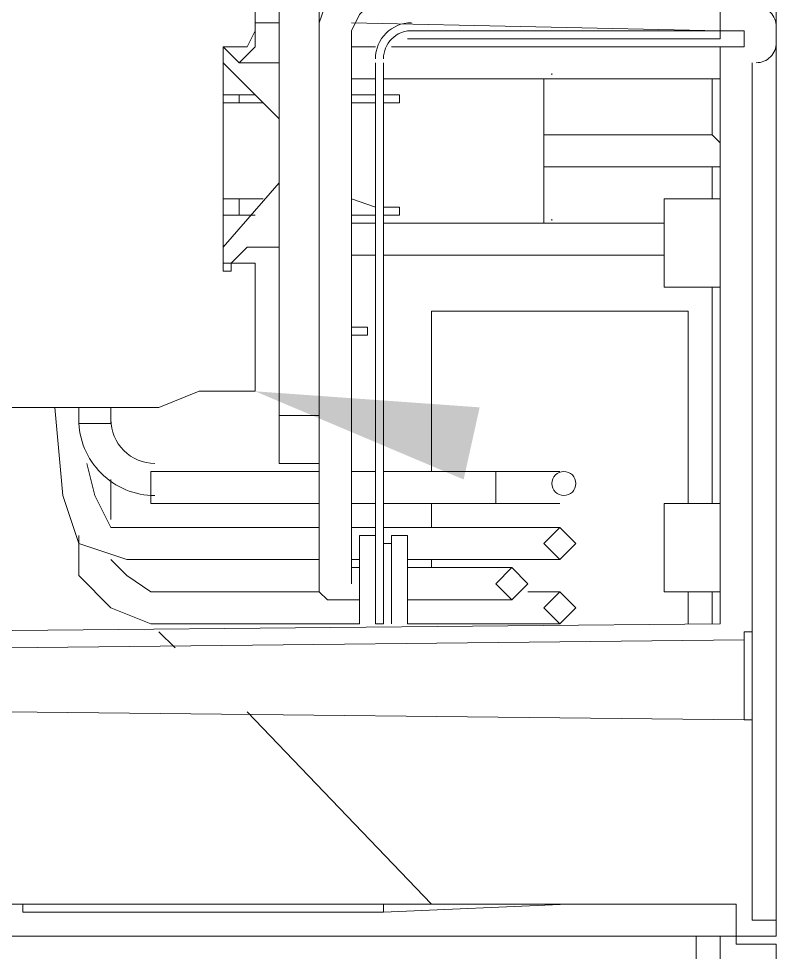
# Model space of a CAD drawing. Header units: millimetres. Extents: x 42 to 552, y 43 to 535.
# Drawn here: x 480.4389 to 480.5599, y 496.7759 to 496.925 of the extents above; entities that cross this region are included whole.
import ezdxf

# ---------------------------------------------------------------- set-up
doc = ezdxf.new("R2010")
doc.units = ezdxf.units.MM
doc.header["$LTSCALE"] = 0.75
doc.header["$MEASUREMENT"] = 0
doc.layers.add('PDF_0', color=7, linetype='Continuous')
doc.layers.add('PDF_Texto', color=7, linetype='Continuous')

msp = doc.modelspace()

# ---------------------------------------------------------------- linework, layer by layer
at = {"layer": 'PDF_0', "lineweight": 18}
for points in [[(480.4152732204848, 496.8270819480928), (480.5509205719422, 496.8283616400876), (480.5509205719422, 496.920499463719), (480.5547596479269, 496.920499463719), (480.5547596479269, 496.9230588477088), (480.5509205719422, 496.9230588477088), (480.5509205719422, 497.2327443104699)], [(480.5278861160346, 497.0343920512634), (480.5278861160346, 496.96272929955), (480.5278861160346, 496.9448136116217), (480.5266064240395, 496.9358557676575), (480.5227673480549, 496.9332963836679), (480.5189282720703, 496.9332963836679), (480.5010125841418, 496.9332963836679), (480.4920547401775, 496.9307369996781), (480.4882156641929, 496.9281776156882), (480.4869359721984, 496.9243385397036), (480.4869359721984, 496.8513960959955), (480.4869359721984, 496.8424382520312), (480.4869359721984, 496.8360397920568), (480.4869359721984, 496.833480408067), (480.4882156641929, 496.8322007160722), (480.4894953561879, 496.8322007160722), (480.4933344321726, 496.8322007160722)], [(480.4920547401775, 496.834760100062), (480.4920547401775, 496.8373194840516), (480.4920547401775, 496.844997636021), (480.4920547401775, 496.8590742479647), (480.4920547401775, 496.8885071638471), (480.4920547401775, 496.9192197717242), (480.4920547401775, 496.9230588477088), (480.4933344321726, 496.9256182316984), (480.4958938161622, 496.9281776156882), (480.4997328921468, 496.9281776156882), (480.5150891960857, 496.9281776156882), (480.5227673480549, 496.9281776156882), (480.5291658080291, 496.9320166916729), (480.5330048840137, 496.9384151516473), (480.5330048840137, 496.9460933036165), (480.5330048840137, 496.9755262194989), (480.5330048840137, 497.0343920512634)], [(480.5598784159065, 497.0279935912889), (480.5598784159065, 497.0254342072993), (480.5598784159065, 496.9230588477088), (480.5598784159065, 496.920499463719), (480.5598784159065, 496.7810130362769)], [(480.4869359721984, 496.9230588477088), (480.4869359721984, 496.9460933036165), (480.4805375122237, 496.9460933036165), (480.4805375122237, 496.8616336319545), (480.4869359721984, 496.8616336319545)], [(480.4766984362391, 496.9243385397036), (480.4805375122237, 496.9243385397036)], [(480.4869359721984, 496.9243385397036), (480.4869359721984, 496.9243385397036)], [(480.4920547401775, 496.9243385397036), (480.5509205719422, 496.9230588477088)], [(480.4715796682594, 496.920499463719), (480.4741390522495, 496.9179400797292), (480.4766984362391, 496.920499463719), (480.4766984362391, 496.9230588477088)], [(480.4920547401775, 496.920499463719), (480.4958938161622, 496.920499463719)], [(480.4984532001522, 496.920499463719), (480.5509205719422, 496.920499463719)], [(480.5560393399214, 496.9179400797292), (480.5560393399214, 496.8270819480928), (480.5547596479269, 496.8270819480928), (480.5547596479269, 496.8258022560977), (480.4370279843979, 496.8245225641029)], [(480.4715796682594, 496.9179400797292), (480.4805375122237, 496.9089822357649)], [(480.4715796682594, 496.9179400797292), (480.4715796682594, 496.9179400797292)], [(480.4754187442441, 496.9179400797292), (480.4805375122237, 496.9179400797292), (480.4754187442441, 496.9179400797292), (480.4741390522495, 496.9179400797292)], [(480.4920547401775, 496.9153806957394), (480.4958938161622, 496.9153806957394)], [(480.4971735081572, 496.9153806957394), (480.5509205719422, 496.9153806957394)], [(480.5227673480549, 496.8923462398315), (480.5227673480549, 496.9153806957394)], [(480.4741390522495, 496.9128213117498), (480.4741390522495, 496.9115416197548)], [(480.4920547401775, 496.9128213117498), (480.4958938161622, 496.9128213117498)], [(480.4971735081572, 496.9128213117498), (480.4997328921468, 496.9128213117498), (480.4997328921468, 496.9115416197548), (480.4971735081572, 496.9115416197548)], [(480.4958938161622, 496.9115416197548), (480.4920547401775, 496.9115416197548)], [(480.5509205719422, 496.9013040837957), (480.5496408799472, 496.9013040837957), (480.5227673480549, 496.9013040837957), (480.5227673480549, 496.9064228517753), (480.5496408799472, 496.9064228517753), (480.5509205719422, 496.9051431597803)], [(480.4805375122237, 496.8987446998059), (480.4715796682594, 496.8885071638471)], [(480.4741390522495, 496.8961853158163), (480.4741390522495, 496.8936259318265)], [(480.4920547401775, 496.8961853158163), (480.4958938161622, 496.8949056238213)], [(480.5509205719422, 496.8961853158163), (480.541962727978, 496.8961853158163), (480.541962727978, 496.8821087038726), (480.5509205719422, 496.8821087038726)], [(480.4971735081572, 496.8949056238213), (480.4997328921468, 496.8949056238213), (480.4997328921468, 496.8936259318265), (480.4971735081572, 496.8936259318265)], [(480.4958938161622, 496.8936259318265), (480.4920547401775, 496.8936259318265)], [(480.4920547401775, 496.8923462398315), (480.4958938161622, 496.8923462398315)], [(480.4971735081572, 496.8923462398315), (480.541962727978, 496.8923462398315)], [(480.4715796682594, 496.8859477798572), (480.4728593602545, 496.8859477798572), (480.4754187442441, 496.8885071638471), (480.4805375122237, 496.8885071638471), (480.4754187442441, 496.8885071638471)], [(480.4715796682594, 496.8885071638471), (480.4715796682594, 496.8885071638471)], [(480.4920547401775, 496.887227471852), (480.4958938161622, 496.887227471852)], [(480.4971735081572, 496.887227471852), (480.541962727978, 496.887227471852)], [(480.5048516601264, 496.878269627888), (480.5048516601264, 496.8526757879903), (480.5048516601264, 496.878269627888), (480.5458018039626, 496.878269627888), (480.5458018039626, 496.8475570200106)], [(480.4920547401775, 496.8757102438982), (480.4946141241676, 496.8757102438982), (480.4946141241676, 496.8744305519032), (480.4920547401775, 496.8744305519032)], [(480.4447061363671, 496.8629133239493), (480.4459858283617, 496.8488367120057), (480.4485452123517, 496.8411585600364), (480.456223364321, 496.8385991760466), (480.4869359721984, 496.8385991760466)], [(480.4485452123517, 496.8629133239493), (480.4485452123517, 496.8603539399595)], [(480.4536639803314, 496.8603539399595), (480.4536639803314, 496.8629133239493)], [(480.4805375122237, 496.8616336319545), (480.4805375122237, 496.8539554799851), (480.4869359721984, 496.8539554799851)], [(480.4869359721984, 496.843717944026), (480.4651812082852, 496.843717944026), (480.4536639803314, 496.843717944026), (480.4511045963413, 496.8488367120057), (480.4498249043468, 496.8539554799851)], [(480.4869359721984, 496.8526757879903), (480.4600624403056, 496.8526757879903)], [(480.4958938161622, 496.8526757879903), (480.4920547401775, 496.8526757879903)], [(480.5253267320445, 496.8526757879903), (480.5150891960857, 496.8526757879903), (480.4971735081572, 496.8526757879903)], [(480.4536639803314, 496.844997636021), (480.4536639803314, 496.8462773280158), (480.4536639803314, 496.8488367120057), (480.4536639803314, 496.8513960959955)], [(480.4600624403056, 496.8475570200106), (480.4869359721984, 496.8475570200106)], [(480.4920547401775, 496.8475570200106), (480.4958938161622, 496.8475570200106)], [(480.4971735081572, 496.8475570200106), (480.5150891960857, 496.8475570200106), (480.5253267320445, 496.8475570200106)], [(480.5509205719422, 496.8475570200106), (480.541962727978, 496.8475570200106), (480.541962727978, 496.833480408067), (480.5509205719422, 496.833480408067)], [(480.4958938161622, 496.843717944026), (480.4920547401775, 496.843717944026)], [(480.5253267320445, 496.843717944026), (480.5240470400495, 496.843717944026), (480.5214876560599, 496.843717944026), (480.5138095040907, 496.843717944026), (480.4971735081572, 496.843717944026)], [(480.4485452123517, 496.8424382520312), (480.4485452123517, 496.8360397920568), (480.4536639803314, 496.8309210240772), (480.4600624403056, 496.8283616400876), (480.4664609002798, 496.8283616400876), (480.4933344321726, 496.8283616400876), (480.4933344321726, 496.8424382520312), (480.4958938161622, 496.8424382520312)], [(480.4984532001522, 496.8283616400876), (480.4984532001522, 496.8424382520312), (480.5010125841418, 496.8424382520312), (480.5010125841418, 496.8283616400876), (480.5163688880803, 496.8283616400876), (480.5227673480549, 496.8283616400876), (480.5253267320445, 496.8283616400876)], [(480.4984532001522, 496.8411585600364), (480.4971735081572, 496.8411585600364)], [(480.4869359721984, 496.833480408067), (480.4690202842698, 496.833480408067), (480.4600624403056, 496.833480408067), (480.456223364321, 496.8360397920568), (480.4536639803314, 496.8385991760466)], [(480.4920547401775, 496.8385991760466), (480.4933344321726, 496.8385991760466)], [(480.5010125841418, 496.8385991760466), (480.5163688880803, 496.8385991760466), (480.5227673480549, 496.8385991760466), (480.5253267320445, 496.8385991760466)], [(480.4933344321726, 496.8373194840516), (480.4920547401775, 496.8373194840516)], [(480.5176485800753, 496.8373194840516), (480.5163688880803, 496.8373194840516), (480.5112501201006, 496.8373194840516), (480.5010125841418, 496.8373194840516)], [(480.5253267320445, 496.833480408067), (480.5240470400495, 496.833480408067), (480.5202079640649, 496.833480408067)], [(480.5458018039626, 496.833480408067), (480.5458018039626, 496.8283616400876)], [(480.5010125841418, 496.8322007160722), (480.5112501201006, 496.8322007160722), (480.5163688880803, 496.8322007160722), (480.5176485800753, 496.8322007160722)], [(480.4958938161622, 496.8283616400876), (480.4971735081572, 496.8283616400876)], [(480.4958938161622, 496.8283616400876), (480.4958938161622, 496.8283616400876)], [(480.4971735081572, 496.8283616400876), (480.4971735081572, 496.8283616400876)], [(480.5048516601264, 496.8283616400876), (480.5048516601264, 496.8283616400876)], [(480.5048516601264, 496.8283616400876), (480.5048516601264, 496.8283616400876)], [(480.5560393399214, 496.8130053361489), (480.5560393399214, 496.8270819480928)], [(480.5547596479269, 496.8130053361489), (480.5547596479269, 496.8258022560977)], [(480.4370279843979, 496.8142850281439), (480.5547596479269, 496.8130053361489), (480.5560393399214, 496.8130053361489), (480.5560393399214, 496.7810130362769), (480.5598784159065, 496.7810130362769), (480.5598784159065, 496.7784536522871), (480.5534799559318, 496.7784536522871), (480.5534799559318, 496.7835724202668), (480.4127138364952, 496.7835724202668)], [(480.4395873683875, 496.7835724202668), (480.4395873683875, 496.7822927282717), (480.4971735081572, 496.7822927282717)], [(480.4971735081572, 496.7835724202668), (480.4971735081572, 496.7822927282717), (480.5266064240395, 496.7835724202668)], [(480.5266064240395, 496.7835724202668), (480.5266064240395, 496.7835724202668)], [(480.5496408799472, 496.7618176563536), (480.4101544525051, 496.7618176563536), (480.4101544525051, 496.7733348843077), (480.3947981485667, 496.7733348843077), (480.3947981485667, 496.7618176563536), (480.3922387645771, 496.7618176563536), (480.3922387645771, 496.7771739602923), (480.4127138364952, 496.7771739602923), (480.4127138364952, 496.7784536522871), (480.4152732204848, 496.7784536522871), (480.4152732204848, 496.7669364243333), (480.5509205719422, 496.7656567323385), (480.5509205719422, 496.7784536522871), (480.5534799559318, 496.7784536522871), (480.5534799559318, 496.7771739602923), (480.5598784159065, 496.7771739602923), (480.5598784159065, 496.7746145763025), (480.5573190319164, 496.7746145763025), (480.5573190319164, 496.5276340212905)], [(480.5534799559318, 496.7784536522871), (480.4127138364952, 496.7784536522871)], [(480.5470814959576, 496.7784536522871), (480.4152732204848, 496.7784536522871), (480.5470814959576, 496.7784536522871), (480.5470814959576, 496.7656567323385)]]:
    msp.add_lwpolyline(points, dxfattribs=at)
for points in [[(480.4754187442441, 496.920499463719), (480.4766984362391, 496.9230588477088), (480.4766984362391, 496.9371354596525), (480.4677405922748, 496.9371354596525), (480.4613421323006, 496.9396948436423), (480.4344686004079, 496.9396948436423), (480.4344686004079, 496.9243385397036), (480.4127138364952, 496.9243385397036), (480.4127138364952, 496.8795493198828), (480.4344686004079, 496.8795493198828), (480.4344686004079, 496.8629133239493), (480.4613421323006, 496.8629133239493), (480.4677405922748, 496.8654727079391), (480.4766984362391, 496.8654727079391), (480.4766984362391, 496.8859477798572), (480.4728593602545, 496.8859477798572), (480.4728593602545, 496.8846680878622), (480.4715796682594, 496.8846680878622), (480.4715796682594, 496.920499463719)], [(480.4766984362391, 496.9128213117498), (480.4754187442441, 496.9128213117498), (480.4741390522495, 496.9128213117498), (480.4715796682594, 496.9128213117498)], [(480.4715796682594, 496.9115416197548), (480.4741390522495, 496.9115416197548), (480.4754187442441, 496.9115416197548), (480.4766984362391, 496.9115416197548), (480.4779781282341, 496.9115416197548)], [(480.4779781282341, 496.8961853158163), (480.4766984362391, 496.8961853158163), (480.4754187442441, 496.8961853158163), (480.4741390522495, 496.8961853158163), (480.4715796682594, 496.8961853158163)], [(480.4715796682594, 496.8936259318265), (480.4741390522495, 496.8936259318265), (480.4754187442441, 496.8936259318265), (480.4766984362391, 496.8936259318265)], [(480.5048516601264, 496.8475570200106), (480.5048516601264, 496.843717944026)], [(480.5253267320445, 496.8385991760466), (480.5227673480549, 496.8411585600364), (480.5253267320445, 496.843717944026), (480.5278861160346, 496.8411585600364)], [(480.5048516601264, 496.8385991760466), (480.5048516601264, 496.8373194840516)], [(480.5176485800753, 496.8322007160722), (480.5150891960857, 496.834760100062), (480.5176485800753, 496.8373194840516), (480.5202079640649, 496.834760100062)], [(480.5253267320445, 496.8283616400876), (480.5227673480549, 496.8309210240772), (480.5253267320445, 496.833480408067), (480.5278861160346, 496.8309210240772)]]:
    msp.add_lwpolyline(points, close=True, dxfattribs=at)
at = {"layer": 'PDF_0', "color": 5, "lineweight": 18}
for points in [[(480.5016524301391, 496.9243385397036, 0.4141666666326406), (480.4958938161626, 496.9185799257267, -0.4141666666326406)], [(480.5016524301391, 496.9230588477088, 0.4142142857759248), (480.4971735081567, 496.9185799257267, -0.4142142857759248)]]:
    msp.add_lwpolyline(points, format="xyb", close=True, dxfattribs=at)
for points in [[(480.5010125841418, 496.9230588477088), (480.5509205719422, 496.9230588477088), (480.5010125841418, 496.9230588477088)], [(480.5509205719422, 496.9217791557138), (480.5010125841418, 496.9217791557138), (480.5509205719422, 496.9217791557138), (480.5509205719422, 496.9230588477088)], [(480.4958938161622, 496.8283616400876), (480.4958938161622, 496.9179400797292), (480.4958938161622, 496.8283616400876)], [(480.4971735081572, 496.8283616400876), (480.4971735081572, 496.9179400797292), (480.4971735081572, 496.8283616400876)]]:
    msp.add_lwpolyline(points, dxfattribs=at)
at = {"layer": 'PDF_0', "color": 8, "lineweight": 18, "true_color": 0x808080}
for points in [[(480.5496408799472, 496.9064228517753), (480.5496408799472, 496.9153806957394)], [(480.5496408799472, 496.8961853158163), (480.5496408799472, 496.9013040837957)], [(480.5496408799472, 496.8475570200106), (480.5496408799472, 496.8821087038726)], [(480.4485452123517, 496.8603539399595), (480.4536639803314, 496.8603539399595)], [(480.4600624403056, 496.8475570200106), (480.4600624403056, 496.8526757879903)], [(480.5150891960857, 496.8475570200106), (480.5150891960857, 496.8526757879903)], [(480.5496408799472, 496.8283616400876), (480.5496408799472, 496.833480408067)]]:
    msp.add_lwpolyline(points, dxfattribs=at)
at = {"layer": 'PDF_0', "lineweight": 0}
for points in [[(480.4639015162902, 496.8245225641029), (480.4613421323006, 496.8270819480928)], [(480.5048516601264, 496.7835724202668), (480.4754187442441, 496.8142850281439)]]:
    msp.add_lwpolyline(points, dxfattribs=at)
at = {"layer": 'PDF_0', "lineweight": 18}
msp.add_circle((480.5259672781649, 496.8507555498749), 0.001920238242937927, dxfattribs=at)
for centre, radius, start, end in [((480.5566796579083, 496.9236994216338), 0.003198758032890718, 359.9915457850967, 90.00845421425198), ((480.5566796579087, 496.921138837727), 0.003198758032510517, 269.991545775326, 0.008454221026296829), ((480.5206519147641, 496.916021655711), 0.003395125393865774, 359.9855198797336, 3.854100372522151), ((480.5210562774337, 496.8929782206577), 0.002990772958917908, 355.561800586258, 0.1506773140277748), ((480.4607018031916, 496.8609933028459), 0.01215659084965339, 179.9977230271385, 270.0022769737734), ((480.460701575515, 496.8609930751694), 0.007037595219653623, 179.9942132032212, 270.0057868002962)]:
    msp.add_arc(centre, radius, start, end, dxfattribs=at)
at = {"layer": 'PDF_Texto', "color": 150, "true_color": 0x007eff, "transparency": 33554559}
msp.add_solid([(480.5099704453919, 496.8513961213538), (480.512529829392, 496.8629133493538), (480.4766984533921, 496.8654727333538)], dxfattribs=at)

doc.saveas('drawing.dxf')
